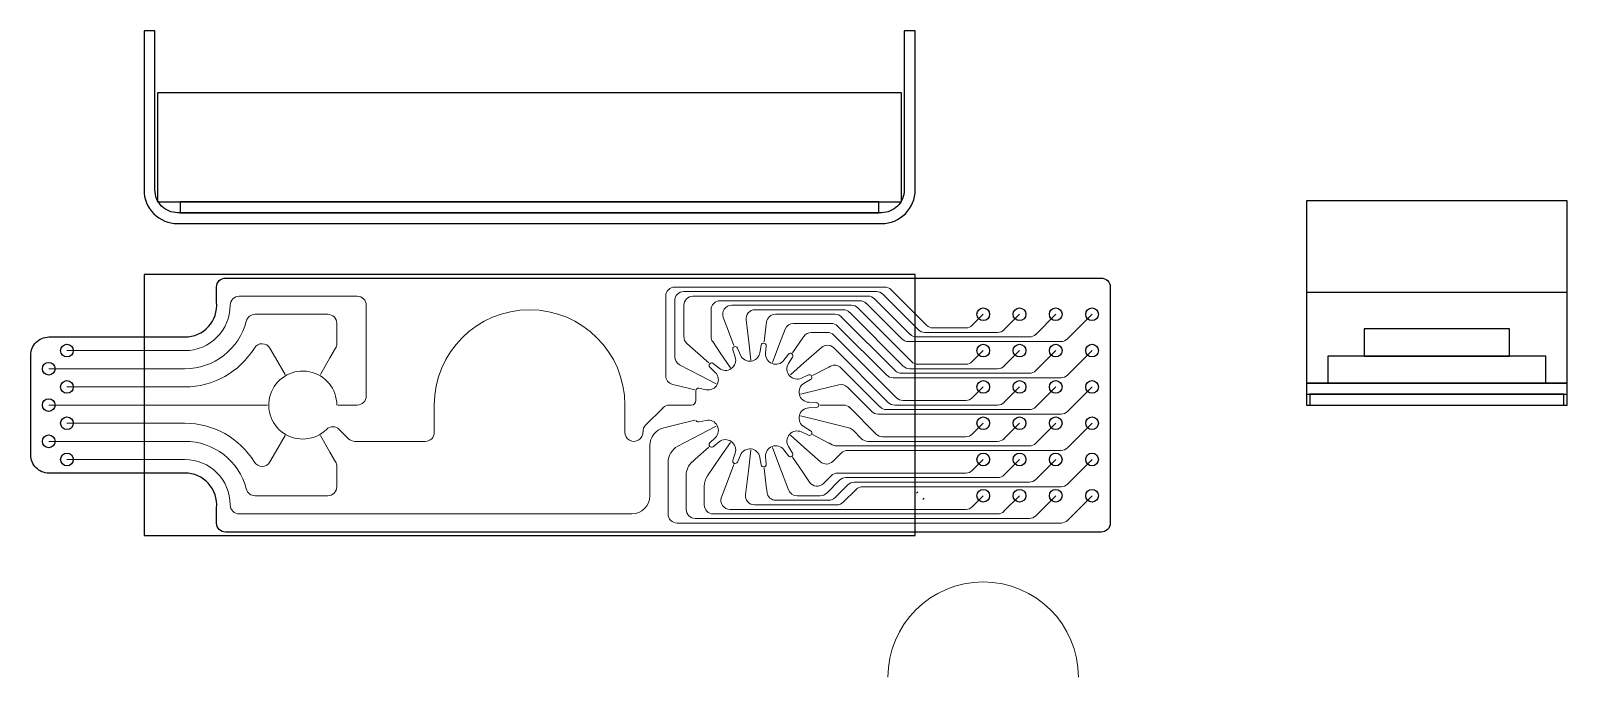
# Model space of a CAD drawing. Header units: millimetres. Extents: x -55 to 114, y -30 to 41.
import ezdxf

# ---------------------------------------------------------------- set-up
doc = ezdxf.new("R2010")
doc.units = ezdxf.units.MM
doc.header["$MEASUREMENT"] = 0
doc.layers.get('0').update_dxf_attribs({"color": 18, "lineweight": 25, "true_color": 0x000000})
doc.layers.add('Fluidic', color=4, linetype='Continuous', true_color=0x00ffff)
doc.layers.add('PunchPorts', color=96, linetype='Continuous', true_color=0x008000)
doc.layers.add('ToolPath1', color=1, linetype='Continuous', lineweight=0, true_color=0xff0000)
doc.layers.add('ToolPath2', color=3, linetype='Continuous', lineweight=0, true_color=0x00ff00)

msp = doc.modelspace()

# ---------------------------------------------------------------- linework, layer by layer
at = {"flags": 128}
for points in [[(-41, 22.4), (41, 22.4), (41, 34.4), (-41, 34.4)], [(-38.5, 21.2), (38.5, 21.2), (38.5, 22.4), (-38.5, 22.4)], [(85.62, 0), (114.38, 0), (114.38, 22.5), (85.62, 22.5)], [(-42.5, -14.38), (42.5, -14.38), (42.5, 14.38), (-42.5, 14.38)], [(85.62, 2.4), (114.38, 2.4), (114.38, 12.4), (85.62, 12.4)], [(92, 5.4), (108, 5.4), (108, 8.4), (92, 8.4)], [(88, 2.4), (112, 2.4), (112, 5.4), (88, 5.4)], [(85.62, 1.2), (114.38, 1.2), (114.38, 2.4), (85.62, 2.4)], [(86, 0), (114, 0), (114, 1.2), (86, 1.2)]]:
    msp.add_lwpolyline(points, close=True, dxfattribs=at)
at = {"layer": 'Fluidic', "flags": 128}
for points in [[(-42.5, 23.7, 0.414214), (-38.8, 20), (38.8, 20, 0.414214), (42.5, 23.7), (42.5, 41.25), (41.3, 41.25), (41.3, 23.7, -0.414214), (38.8, 21.2), (-38.8, 21.2, -0.414214), (-41.3, 23.7), (-41.3, 41.25), (-42.5, 41.25)], [(-34.5, 11.32), (-34.5, 13, -0.414214), (-33.5, 14), (63, 14, -0.414214), (64, 13), (64, -13, -0.414214), (63, -14), (-33.5, -14, -0.414214), (-34.5, -13), (-34.5, -11.32, 0.441135), (-37.99, -7.5), (-52.99, -7.5, -0.414214), (-54.99, -5.5), (-54.99, 5.5, -0.414214), (-52.99, 7.5), (-37.99, 7.5, 0.441135)]]:
    msp.add_lwpolyline(points, format="xyb", close=True, dxfattribs=at)
at = {"layer": 'PunchPorts'}
for centre in [(50, 10), (54, 10), (58, 10), (62, 10), (-51, 6), (50, 6), (54, 6), (58, 6), (62, 6), (-53, 4), (-51, 2), (50, 2), (54, 2), (58, 2), (62, 2), (-53, 0), (-51, -2), (50, -2), (54, -2), (58, -2), (62, -2), (-53, -4), (-51, -6), (50, -6), (54, -6), (58, -6), (62, -6), (50, -10), (54, -10), (58, -10), (62, -10)]:
    msp.add_circle(centre, 0.7, dxfattribs=at)
at = {"layer": 'ToolPath1'}
for p, q in [((25.84, 6.95), (26.08, 8.93)), ((22.52, 6.55), (21.81, 8.42)), ((24.4, 4.96), (24.16, 6.95)), ((28.98, 5.76), (30.11, 7.41)), ((-28, 5.2), (-26.94, 3.36)), ((-22, 5.2), (-23.06, 3.36)), ((19.76, 4.64), (18.26, 5.97)), ((22.16, 4.11), (21.02, 5.76)), ((26.77, 4.68), (27.48, 6.55)), ((28.74, 3.32), (30.24, 4.64)), ((31.2, 3.25), (32.97, 4.18)), ((18.2, 1.68), (16.26, 2.15)), ((20.57, 2.32), (18.8, 3.25)), ((-31, 0), (-28.88, 0)), ((29.85, 1.2), (31.8, 1.68)), ((32, 0), (34, 0)), ((-19, 0), (-21.12, 0)), ((18.2, -1.68), (16.26, -2.15)), ((29.85, -1.2), (31.8, -1.68)), ((-28, -5.2), (-26.94, -3.36)), ((-22, -5.2), (-23.06, -3.36)), ((20.57, -2.32), (18.8, -3.25)), ((28.74, -3.32), (30.24, -4.64)), ((31.2, -3.25), (32.99, -4.19)), ((19.76, -4.64), (18.26, -5.97)), ((22.16, -4.11), (21.02, -5.76)), ((24.4, -4.96), (24.16, -6.95)), ((26.77, -4.68), (27.48, -6.55)), ((22.52, -6.55), (21.81, -8.42)), ((28.98, -5.76), (30.11, -7.41)), ((25.84, -6.95), (26.08, -8.93))]:
    msp.add_line(p, q, dxfattribs=at)
for centre in [(0, 0), (50, -30)]:
    msp.add_arc(centre, 10.5, 0, 180, dxfattribs=at)
at = {"layer": 'ToolPath2'}
for p, q in [((-32, 12), (-19, 12)), ((15, 3.25), (15, 12)), ((16, 13), (39.14, 13)), ((17, 12.5), (38.23, 12.5)), ((18, 12), (37.31, 12)), ((38.94, 12.21), (42.85, 8.29)), ((39.85, 12.71), (43.76, 8.79)), ((-18, 11), (-18, 1)), ((16, 5.33), (16, 11.5)), ((17, 7.54), (17, 11)), ((20, 7.56), (20, 10.5)), ((21, 11.5), (36.4, 11.5)), ((22.28, 11), (35.49, 11)), ((24.85, 10.5), (34.57, 10.5)), ((35.28, 10.21), (41.19, 4.29)), ((36.19, 10.71), (42.11, 4.79)), ((37.11, 11.21), (41.02, 7.29)), ((38.02, 11.71), (41.94, 7.79)), ((-30.25, 10), (-22.25, 10)), ((-21.25, 9), (-21.25, 6.76)), ((21.81, 8.42), (21.34, 9.65)), ((24.16, 6.95), (23.86, 9.38)), ((26.08, 8.93), (26.11, 9.12)), ((27.1, 10), (33.66, 10)), ((29.1, 9), (33.24, 9)), ((33.95, 8.71), (39.36, 3.29)), ((34.36, 9.71), (40.28, 3.79)), ((44.47, 8.5), (48.09, 8.5)), ((48.79, 8.79), (50, 10)), ((52.29, 8.29), (54, 10)), ((55.79, 7.79), (58, 10)), ((59.29, 7.29), (62, 10)), ((18.26, 5.97), (17.34, 6.79)), ((21.02, 5.76), (20.18, 6.99)), ((27.48, 6.55), (28.17, 8.35)), ((30.11, 7.41), (30.22, 7.57)), ((31.05, 8), (32.83, 8)), ((33.54, 7.71), (40.45, 0.79)), ((41.73, 7), (58.59, 7)), ((42.64, 7.5), (55.09, 7.5)), ((43.56, 8), (51.59, 8)), ((-51, 6), (-38, 6)), ((-28.62, 6.26), (-28, 5.2)), ((-21.38, 6.26), (-22, 5.2)), ((30.24, 4.64), (32.16, 6.34)), ((33.53, 6.3), (39.54, 0.29)), ((48.79, 4.79), (50, 6)), ((52.29, 4.29), (54, 6)), ((55.79, 3.79), (58, 6)), ((59.29, 3.29), (62, 6)), ((-53, 4), (-38, 4)), ((18.8, 3.25), (16.54, 4.44)), ((32.97, 4.18), (33.15, 4.28)), ((34.32, 4.1), (38.62, -0.21)), ((40.99, 3.5), (55.09, 3.5)), ((41.9, 4), (51.59, 4)), ((42.81, 4.5), (48.09, 4.5)), ((-51, 2), (-38, 2)), ((16.26, 2.15), (15.76, 2.28)), ((31.8, 1.68), (34.08, 2.24)), ((35.03, 1.97), (37.71, -0.71)), ((40.07, 3), (58.59, 3)), ((48.79, 0.79), (50, 2)), ((52.29, 0.29), (54, 2)), ((55.79, -0.21), (58, 2)), ((59.29, -0.71), (62, 2)), ((-53, 0), (-31, 0)), ((-10.5, -3), (-10.5, 0)), ((17.82, 0), (15.41, 0)), ((18.2, 1.68), (18.2, 1.68)), ((34, 0), (34.59, 0)), ((40.24, 0), (51.59, 0)), ((41.16, 0.5), (48.09, 0.5)), ((10.5, -3), (10.5, 0)), ((12.79, -2.21), (14.71, -0.29)), ((31.8, -1.68), (35.19, -2.51)), ((38.21, -3.21), (35.21, -0.21)), ((38.41, -1), (58.59, -1)), ((39.33, -0.5), (55.09, -0.5)), ((-51, -2), (-38, -2)), ((-20.98, -2.69), (-19.96, -3.71)), ((16.26, -2.15), (14.78, -2.52)), ((18.8, -3.25), (16.33, -4.55)), ((36.59, -3.71), (35.65, -2.77)), ((48.79, -3.21), (50, -2)), ((52.29, -3.71), (54, -2)), ((55.79, -4.21), (58, -2)), ((59.29, -4.71), (62, -2)), ((-53, -4), (-38, -4)), ((-19.25, -4), (-11.5, -4)), ((13.26, -4.46), (13.26, -10)), ((30.24, -4.64), (32.05, -6.25)), ((32.97, -4.18), (33.36, -4.39)), ((33.82, -4.5), (55.09, -4.5)), ((35.04, -5), (58.59, -5)), ((37.29, -4), (51.59, -4)), ((38.91, -3.5), (48.09, -3.5)), ((-51, -6), (-38, -6)), ((-28.62, -6.26), (-28, -5.2)), ((-21.38, -6.26), (-22, -5.2)), ((-21.25, -9), (-21.25, -6.76)), ((15.26, -6.32), (15.26, -12)), ((18.26, -5.97), (17.94, -6.26)), ((21.02, -5.76), (19.62, -7.8)), ((27.48, -6.55), (28.55, -9.35)), ((33.42, -6.21), (34.34, -5.29)), ((48.79, -7.21), (50, -6)), ((52.29, -7.71), (54, -6)), ((55.79, -8.21), (58, -6)), ((59.29, -8.71), (62, -6)), ((17.26, -7.75), (17.26, -11.5)), ((21.81, -8.42), (21.15, -10.15)), ((24.16, -6.95), (23.8, -9.88)), ((30.11, -7.41), (30.87, -8.5)), ((32.4, -8.64), (33.25, -7.79)), ((32.75, -9.71), (34.16, -8.29)), ((33.96, -7.5), (48.09, -7.5)), ((34.87, -8), (51.59, -8)), ((-30.25, -10), (-22.25, -10)), ((19.26, -8.93), (19.26, -11)), ((26.08, -8.93), (26.17, -9.62)), ((29.48, -10), (32.04, -10)), ((33.66, -10.21), (35.08, -8.79)), ((34.58, -10.71), (35.99, -9.29)), ((35.79, -8.5), (55.09, -8.5)), ((36.7, -9), (58.59, -9)), ((42.64, -9.71), (42.79, -9.57)), ((48.79, -11.21), (50, -10)), ((52.29, -11.71), (54, -10)), ((55.79, -12.21), (58, -10)), ((59.29, -12.71), (62, -10)), ((22.09, -11.5), (48.09, -11.5)), ((24.79, -11), (33.87, -11)), ((27.16, -10.5), (32.96, -10.5)), ((43.35, -10.42), (43.49, -10.28)), ((-32, -12), (11.26, -12)), ((16.26, -13), (58.59, -13)), ((18.26, -12.5), (55.09, -12.5)), ((20.26, -12), (51.59, -12))]:
    msp.add_line(p, q, dxfattribs=at)
at = {"layer": 'ToolPath2', "flags": 128}
msp.add_lwpolyline([(18.32, 0.5), (18.32, 1.58, -0.473204), (18.65, 1.85), (19.47, 1.69, 0.748129), (20.47, 3.6), (19.87, 4.18, -0.956433), (20.23, 4.59), (20.88, 4.06, 0.748129), (22.66, 5.29), (22.4, 6.09, -0.956433), (22.91, 6.28), (23.24, 5.51, 0.748129), (25.39, 5.77), (25.52, 6.6, -0.956433), (26.07, 6.53), (26.01, 5.7, 0.748129), (28.02, 4.93), (28.53, 5.6, -0.956433), (28.98, 5.29), (28.54, 4.58, 0.748129), (29.97, 2.96), (30.73, 3.32, -0.956433), (30.98, 2.83), (30.26, 2.41, 0.748129), (30.78, 0.31), (31.61, 0.27, -0.956433), (31.61, -0.27), (30.78, -0.31, 0.748129), (30.26, -2.41), (30.98, -2.83, -0.956433), (30.73, -3.32), (29.97, -2.96, 0.748129), (28.54, -4.58), (28.98, -5.29, -0.956433), (28.53, -5.6), (28.02, -4.93, 0.748129), (26.01, -5.7), (26.07, -6.53, -0.956433), (25.52, -6.6), (25.39, -5.77, 0.748129), (23.24, -5.51), (22.91, -6.28, -0.956433), (22.4, -6.09), (22.66, -5.29, 0.748129), (20.88, -4.06), (20.23, -4.59, -0.956433), (19.87, -4.18), (20.47, -3.6, 0.748129), (19.47, -1.69), (18.65, -1.85, -0.40123), (18.32, -1.65)], format="xyb", dxfattribs=at)
at = {"layer": 'ToolPath2'}
for centre, radius, start, end in [((-32, 11), 1, 90, 180), ((-19, 11), 1, 0, 90), ((16, 12), 1, 90, 180), ((17, 11.5), 1, 90, 180), ((18, 11), 1, 90, 180), ((37.31, 11), 1, 45, 90), ((38.23, 11.5), 1, 45, 90), ((39.14, 12), 1, 45, 90), ((-38, 11), 5, 270, 0), ((21, 10.5), 1, 90, 180), ((22.28, 10), 1, 90, 200.7692), ((24.85, 9.5), 1, 90, 186.9231), ((34.57, 9.5), 1, 45, 90), ((35.49, 10), 1, 45, 90), ((36.4, 10.5), 1, 45, 90), ((-38, 11), 7, 270, 345.5225), ((-30.25, 9), 1, 90, 165.5225), ((-22.25, 9), 1, 0, 90), ((27.1, 9), 1, 90, 173.0769), ((29.1, 8), 1, 90, 159.2308), ((33.24, 8), 1, 45, 90), ((33.66, 9), 1, 45, 90), ((44.47, 9.5), 1, 225, 270), ((48.09, 9.5), 1, 270, 315), ((18, 7.54), 1, 180, 228.4615), ((21, 7.56), 1, 180, 214.6154), ((31.05, 7), 1, 90, 145.3846), ((32.83, 7), 1, 45, 90), ((41.73, 8), 1, 225, 270), ((42.64, 8.5), 1, 225, 270), ((43.56, 9), 1, 225, 270), ((51.59, 9), 1, 270, 315), ((55.09, 8.5), 1, 270, 315), ((58.59, 8), 1, 270, 315), ((-38, 11), 9, 270, 328.4136), ((-29.48, 5.76), 1, 30, 148.4136), ((-22.25, 6.76), 1, 330, 0), ((17, 5.33), 1, 180, 242.3077), ((32.82, 5.59), 1, 45, 131.5385), ((-25, 0), 3.75, 0, 314.2893), ((33.61, 3.39), 1, 45, 117.6923), ((40.99, 4.5), 1, 225, 270), ((41.9, 5), 1, 225, 270), ((42.81, 5.5), 1, 225, 270), ((48.09, 5.5), 1, 270, 315), ((51.59, 5), 1, 270, 315), ((55.09, 4.5), 1, 270, 315), ((16, 3.25), 1, 180, 256.1538), ((34.32, 1.27), 1, 45, 103.8462), ((40.07, 4), 1, 225, 270), ((58.59, 4), 1, 270, 315), ((-19, 1), 1, 270, 0), ((15.41, -1), 1, 90, 135), ((17.82, 0.5), 0.5, 270, 0), ((34.59, -1), 1, 45, 90), ((40.24, 1), 1, 225, 270), ((41.16, 1.5), 1, 225, 270), ((48.09, 1.5), 1, 270, 315), ((51.59, 1), 1, 270, 315), ((38.41, 0), 1, 225, 270), ((39.33, 0.5), 1, 225, 270), ((55.09, 0.5), 1, 270, 315), ((58.59, 0), 1, 270, 315), ((-38, -11), 9, 31.5864, 90), ((-21.68, -3.4), 1, 45, 134.2893), ((-11.5, -3), 1, 270, 0), ((11.5, -3), 1, 180, 2.4077), ((13.5, -2.92), 1, 135, 182.4077), ((15.26, -4.46), 2, 103.8462, 180), ((34.95, -3.48), 1, 45, 76.1538), ((38.91, -2.5), 1, 225, 270), ((48.09, -2.5), 1, 270, 315), ((-38, -11), 7, 14.4775, 90), ((-19.25, -3), 1, 225, 270), ((17.26, -6.32), 2, 117.6923, 180), ((33.82, -3.5), 1, 242.3077, 270), ((35.04, -6), 1, 90, 135), ((37.29, -3), 1, 225, 270), ((51.59, -3), 1, 270, 315), ((55.09, -3.5), 1, 270, 315), ((58.59, -4), 1, 270, 315), ((-38, -11), 5, 0, 90), ((-29.48, -5.76), 1, 211.5864, 330), ((-22.25, -6.76), 1, 0, 30), ((19.26, -7.75), 2, 131.5385, 180), ((32.72, -5.5), 1, 228.4615, 315), ((21.26, -8.93), 2, 145.3846, 180), ((33.96, -8.5), 1, 90, 135), ((34.87, -9), 1, 90, 135), ((48.09, -6.5), 1, 270, 315), ((51.59, -7), 1, 270, 315), ((55.09, -7.5), 1, 270, 315), ((-30.25, -9), 1, 194.4775, 270), ((-22.25, -9), 1, 270, 0), ((11.26, -10), 2, 270, 0), ((22.09, -10.5), 1, 159.2308, 270), ((24.79, -10), 1, 173.0769, 270), ((27.16, -9.5), 1, 186.9231, 270), ((29.48, -9), 1, 200.7692, 270), ((31.69, -7.94), 1, 214.6154, 315), ((32.04, -9), 1, 270, 315), ((35.79, -9.5), 1, 90, 135), ((36.7, -10), 1, 90, 135), ((58.59, -8), 1, 270, 315), ((-32, -11), 1, 180, 270), ((18.26, -11.5), 1, 180, 270), ((20.26, -11), 1, 180, 270), ((32.96, -9.5), 1, 270, 315), ((33.87, -10), 1, 270, 315), ((48.09, -10.5), 1, 270, 315), ((51.59, -11), 1, 270, 315), ((16.26, -12), 1, 180, 270), ((55.09, -11.5), 1, 270, 315), ((58.59, -12), 1, 270, 315)]:
    msp.add_arc(centre, radius, start, end, dxfattribs=at)

doc.saveas('drawing.dxf')
